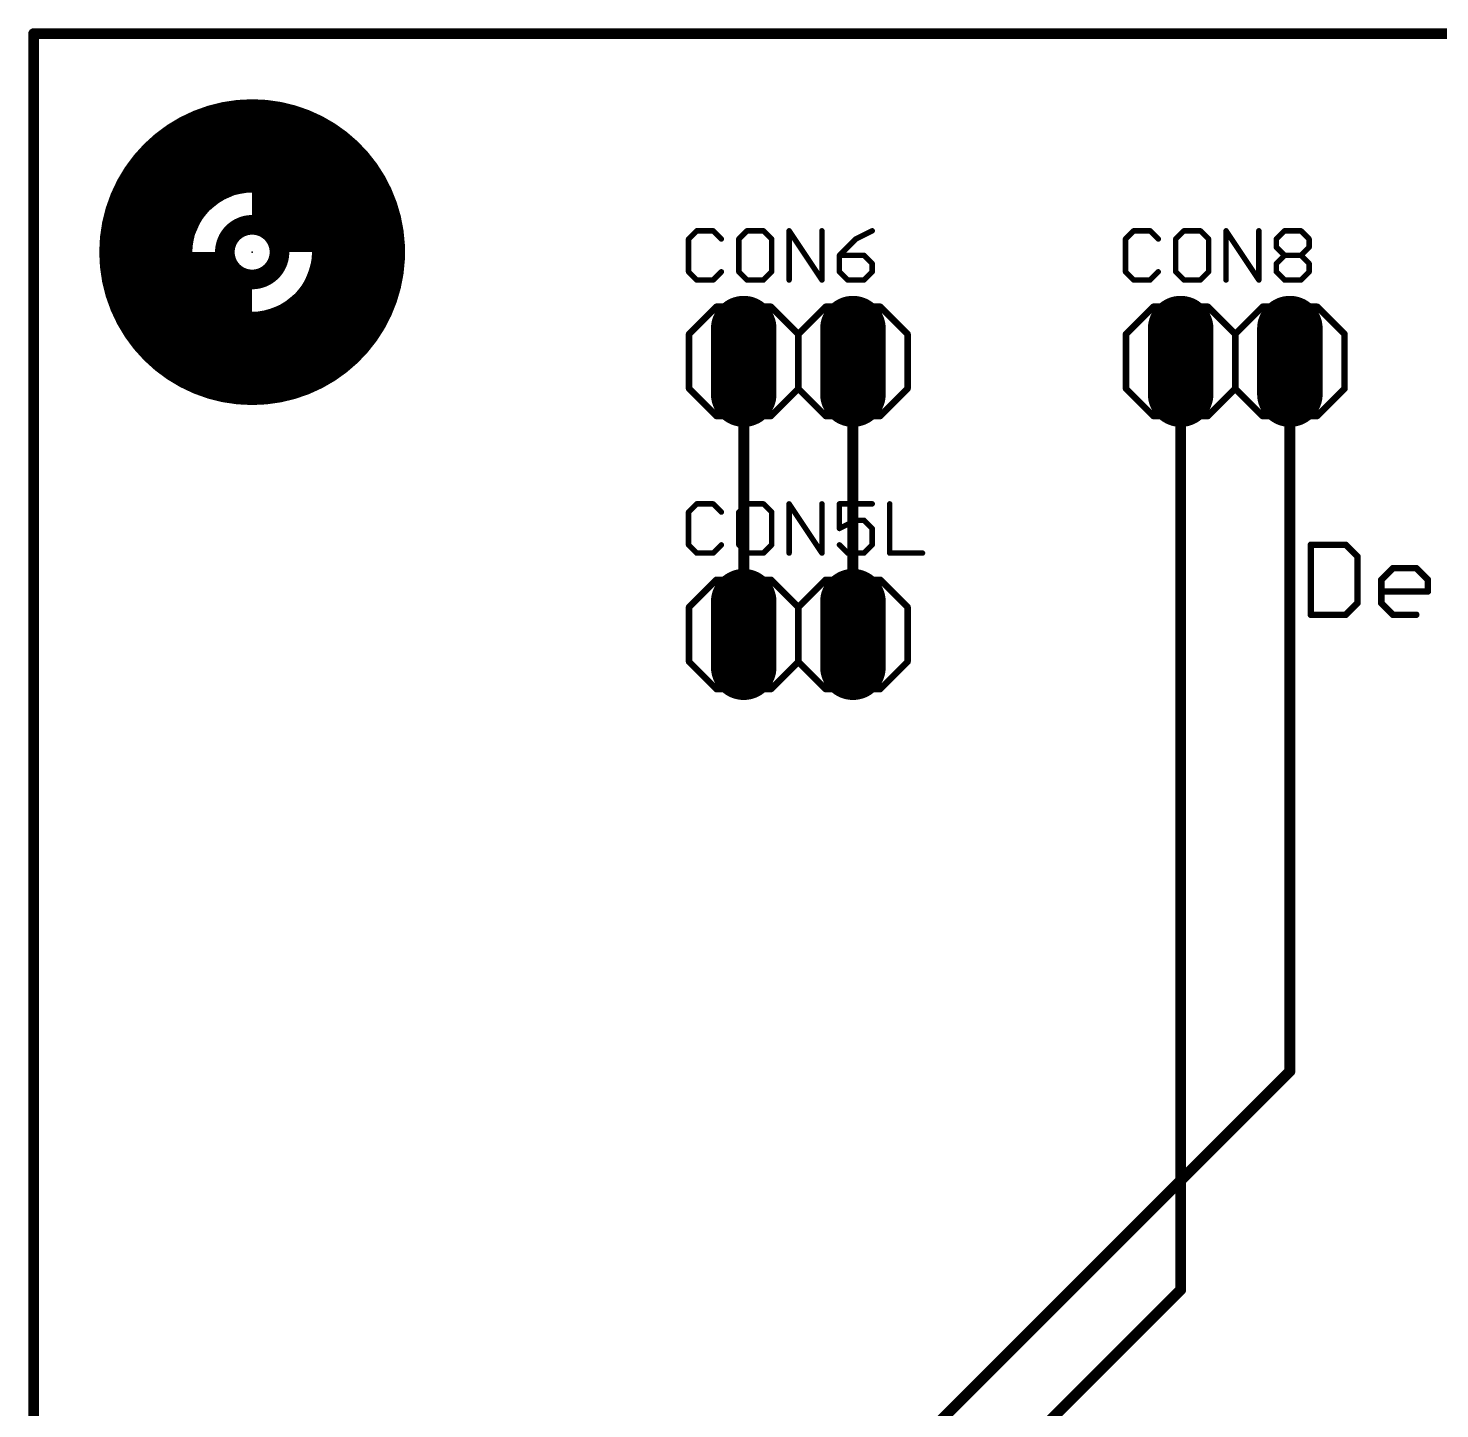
# Model space of a CAD drawing. Extents: x -4.6 to 2.4, y -0.27 to 3.4.
# Drawn here: x -0.205 to 1.087, y 2.141 to 3.405 of the extents above; entities that cross this region are included whole.
import ezdxf

# ---------------------------------------------------------------- set-up
doc = ezdxf.new("R2010")
doc.units = 0
for name, color, linetype in [('1', 22, 'CONTINUOUS'), ('16', 175, 'CONTINUOUS'), ('17', 82, 'CONTINUOUS'), ('20', 7, 'CONTINUOUS'), ('21', 253, 'CONTINUOUS'), ('23', 7, 'CONTINUOUS'), ('25', 253, 'CONTINUOUS'), ('39', 22, 'CONTINUOUS'), ('40', 175, 'CONTINUOUS'), ('41', 22, 'CONTINUOUS'), ('42', 175, 'CONTINUOUS'), ('43', 82, 'CONTINUOUS'), ('51', 253, 'CONTINUOUS')]:
    doc.layers.add(name, color=color, linetype=linetype)

# ---------------------------------------------------------------- blocks, each defined once
blk = doc.blocks.new('RECT')
blk.add_solid([(-0.5, -0.5), (0.5, -0.5), (-0.5, 0.5), (0.5, 0.5)])
blk = doc.blocks.new('LONGP100')
at = {"const_width": 1}
blk.add_lwpolyline([(-0.5, 0), (0.5, 0)], dxfattribs=at)
at = {"const_width": 0.5}
for points in [[(-0.5, 0.25, 1), (-0.5, -0.25)], [(0.5, -0.25, 1), (0.5, 0.25)]]:
    blk.add_lwpolyline(points, format="xyb", dxfattribs=at)

msp = doc.modelspace()

# ---------------------------------------------------------------- linework, layer by layer
at = {"layer": '1', "const_width": 0.01}
for points in [[(0.45, 2.85), (0.45, 3.1)], [(0.55, 2.85), (0.55, 3.1)], [(0.85, 2.25), (0.85, 3.1)], [(0.55, 1.95), (0.85, 2.25)]]:
    msp.add_lwpolyline(points, dxfattribs=at)
at = {"layer": '1', "const_width": 0.005}
for points in [[(0.4525, 3.1, 1), (0.4475, 3.1)], [(0.5525, 3.1, 1), (0.5475, 3.1)], [(0.8525, 3.1, 1), (0.8475, 3.1)], [(0.4475, 2.85, 1), (0.4525, 2.85)], [(0.5475, 2.85, 1), (0.5525, 2.85)], [(0.8475, 2.25, 1), (0.8525, 2.25)], [(0.851768, 2.248232, 1), (0.848232, 2.251768)]]:
    msp.add_lwpolyline(points, format="xyb", dxfattribs=at)
at = {"layer": '16', "const_width": 0.01}
for points in [[(0.95, 2.45), (0.95, 3.1)], [(0.45, 1.95), (0.95, 2.45)]]:
    msp.add_lwpolyline(points, dxfattribs=at)
at = {"layer": '16', "const_width": 0.005}
for points in [[(0.9525, 3.1, 1), (0.9475, 3.1)], [(0.9475, 2.45, 1), (0.9525, 2.45)], [(0.951768, 2.448232, 1), (0.948232, 2.451768)]]:
    msp.add_lwpolyline(points, format="xyb", dxfattribs=at)
at = {"layer": '20', "const_width": 0.01}
for points in [[(2.4, 3.4), (-0.2, 3.4)], [(-0.2, 3.4), (-0.2, -0.2)]]:
    msp.add_lwpolyline(points, dxfattribs=at)
at = {"layer": '20', "const_width": 0.005}
for points in [[(-0.2, 3.4025, 1), (-0.2, 3.3975)], [(-0.1975, 3.4, 1), (-0.2025, 3.4)]]:
    msp.add_lwpolyline(points, format="xyb", dxfattribs=at)
at = {"layer": '20'}
msp.add_circle((0, 3.2), 0.055118, dxfattribs=at)
at = {"layer": '21'}
for points, const_width in [([(0, 3.085, 1), (0, 3.315, 1), (0, 3.085)], 0.006), ([(0, 3.140945, 1), (0, 3.259055, 1), (0, 3.140945)], 0.008), ([(0.425, 3.1515, 1), (0.425, 3.1485)], 0.003), ([(0.426061, 3.148939, 1), (0.423939, 3.151061)], 0.003), ([(0.476061, 3.151061, 1), (0.473939, 3.148939)], 0.003), ([(0.475, 3.1485, 1), (0.475, 3.1515)], 0.003), ([(0.525, 3.1515, 1), (0.525, 3.1485)], 0.003), ([(0.526061, 3.148939, 1), (0.523939, 3.151061)], 0.003), ([(0.576061, 3.151061, 1), (0.573939, 3.148939)], 0.003), ([(0.575, 3.1485, 1), (0.575, 3.1515)], 0.003), ([(0.825, 3.1515, 1), (0.825, 3.1485)], 0.003), ([(0.826061, 3.148939, 1), (0.823939, 3.151061)], 0.003), ([(0.876061, 3.151061, 1), (0.873939, 3.148939)], 0.003), ([(0.875, 3.1485, 1), (0.875, 3.1515)], 0.003), ([(0.925, 3.1515, 1), (0.925, 3.1485)], 0.003), ([(0.926061, 3.148939, 1), (0.923939, 3.151061)], 0.003), ([(0.976061, 3.151061, 1), (0.973939, 3.148939)], 0.003), ([(0.975, 3.1485, 1), (0.975, 3.1515)], 0.003), ([(0.4015, 3.125, 1), (0.3985, 3.125)], 0.003), ([(0.398939, 3.126061, 1), (0.401061, 3.123939)], 0.003), ([(0.5015, 3.125, 1), (0.4985, 3.125)], 0.003), ([(0.498939, 3.126061, 1), (0.501061, 3.123939)], 0.003), ([(0.498939, 3.123939, 1), (0.501061, 3.126061)], 0.003), ([(0.6015, 3.125, 1), (0.5985, 3.125)], 0.003), ([(0.598939, 3.123939, 1), (0.601061, 3.126061)], 0.003), ([(0.8015, 3.125, 1), (0.7985, 3.125)], 0.003), ([(0.798939, 3.126061, 1), (0.801061, 3.123939)], 0.003), ([(0.9015, 3.125, 1), (0.8985, 3.125)], 0.003), ([(0.898939, 3.126061, 1), (0.901061, 3.123939)], 0.003), ([(0.898939, 3.123939, 1), (0.901061, 3.126061)], 0.003), ([(1.0015, 3.125, 1), (0.9985, 3.125)], 0.003), ([(0.998939, 3.123939, 1), (1.001061, 3.126061)], 0.003), ([(0.401061, 3.076061, 1), (0.398939, 3.073939)], 0.003), ([(0.3985, 3.075, 1), (0.4015, 3.075)], 0.003), ([(0.501061, 3.076061, 1), (0.498939, 3.073939)], 0.003), ([(0.4985, 3.075, 1), (0.5015, 3.075)], 0.003), ([(0.501061, 3.073939, 1), (0.498939, 3.076061)], 0.003), ([(0.5985, 3.075, 1), (0.6015, 3.075)], 0.003), ([(0.601061, 3.073939, 1), (0.598939, 3.076061)], 0.003), ([(0.801061, 3.076061, 1), (0.798939, 3.073939)], 0.003), ([(0.7985, 3.075, 1), (0.8015, 3.075)], 0.003), ([(0.901061, 3.076061, 1), (0.898939, 3.073939)], 0.003), ([(0.8985, 3.075, 1), (0.9015, 3.075)], 0.003), ([(0.901061, 3.073939, 1), (0.898939, 3.076061)], 0.003), ([(0.9985, 3.075, 1), (1.0015, 3.075)], 0.003), ([(1.001061, 3.073939, 1), (0.998939, 3.076061)], 0.003), ([(0.425, 3.0515, 1), (0.425, 3.0485)], 0.003), ([(0.423939, 3.048939, 1), (0.426061, 3.051061)], 0.003), ([(0.473939, 3.051061, 1), (0.476061, 3.048939)], 0.003), ([(0.475, 3.0485, 1), (0.475, 3.0515)], 0.003), ([(0.525, 3.0515, 1), (0.525, 3.0485)], 0.003), ([(0.523939, 3.048939, 1), (0.526061, 3.051061)], 0.003), ([(0.573939, 3.051061, 1), (0.576061, 3.048939)], 0.003), ([(0.575, 3.0485, 1), (0.575, 3.0515)], 0.003), ([(0.825, 3.0515, 1), (0.825, 3.0485)], 0.003), ([(0.823939, 3.048939, 1), (0.826061, 3.051061)], 0.003), ([(0.873939, 3.051061, 1), (0.876061, 3.048939)], 0.003), ([(0.875, 3.0485, 1), (0.875, 3.0515)], 0.003), ([(0.925, 3.0515, 1), (0.925, 3.0485)], 0.003), ([(0.923939, 3.048939, 1), (0.926061, 3.051061)], 0.003), ([(0.973939, 3.051061, 1), (0.976061, 3.048939)], 0.003), ([(0.975, 3.0485, 1), (0.975, 3.0515)], 0.003), ([(0.970692, 2.932055, 1), (0.967692, 2.932055)], 0.003), ([(0.969192, 2.933555, 1), (0.969192, 2.930555)], 0.003), ([(1.00228, 2.933115, 1), (1.000158, 2.930994)], 0.003), ([(1.001219, 2.930555, 1), (1.001219, 2.933555)], 0.003), ([(1.013395, 2.921379, 1), (1.010395, 2.921379)], 0.003), ([(1.010834, 2.920318, 1), (1.012955, 2.92244)], 0.003), ([(1.044322, 2.912203, 1), (1.044322, 2.909203)], 0.003), ([(1.045383, 2.909642, 1), (1.043262, 2.911764)], 0.003), ([(1.066735, 2.911764, 1), (1.064613, 2.909642)], 0.003), ([(1.065674, 2.909203, 1), (1.065674, 2.912203)], 0.003), ([(0.425, 2.9015, 1), (0.425, 2.8985)], 0.003), ([(0.426061, 2.898939, 1), (0.423939, 2.901061)], 0.003), ([(0.476061, 2.901061, 1), (0.473939, 2.898939)], 0.003), ([(0.475, 2.8985, 1), (0.475, 2.9015)], 0.003), ([(0.525, 2.9015, 1), (0.525, 2.8985)], 0.003), ([(0.526061, 2.898939, 1), (0.523939, 2.901061)], 0.003), ([(0.576061, 2.901061, 1), (0.573939, 2.898939)], 0.003), ([(0.575, 2.8985, 1), (0.575, 2.9015)], 0.003), ([(1.035147, 2.900027, 1), (1.032147, 2.900027)], 0.003), ([(1.032586, 2.901088, 1), (1.034707, 2.898967)], 0.003), ([(1.07785, 2.900027, 1), (1.07485, 2.900027)], 0.003), ([(1.075289, 2.898967, 1), (1.07741, 2.901088)], 0.003), ([(1.012955, 2.877615, 1), (1.010834, 2.879736)], 0.003), ([(1.033647, 2.890852, 1), (1.033647, 2.887852)], 0.003), ([(1.034707, 2.879736, 1), (1.032586, 2.877615)], 0.003), ([(1.07485, 2.889352, 1), (1.07785, 2.889352)], 0.003), ([(1.07635, 2.887852, 1), (1.07635, 2.890852)], 0.003), ([(0.4015, 2.875, 1), (0.3985, 2.875)], 0.003), ([(0.398939, 2.876061, 1), (0.401061, 2.873939)], 0.003), ([(0.5015, 2.875, 1), (0.4985, 2.875)], 0.003), ([(0.498939, 2.876061, 1), (0.501061, 2.873939)], 0.003), ([(0.498939, 2.873939, 1), (0.501061, 2.876061)], 0.003), ([(0.6015, 2.875, 1), (0.5985, 2.875)], 0.003), ([(0.598939, 2.873939, 1), (0.601061, 2.876061)], 0.003), ([(0.969192, 2.8695, 1), (0.969192, 2.8665)], 0.003), ([(0.967692, 2.868, 1), (0.970692, 2.868)], 0.003), ([(1.000158, 2.869061, 1), (1.00228, 2.866939)], 0.003), ([(1.001219, 2.8665, 1), (1.001219, 2.8695)], 0.003), ([(1.010395, 2.878676, 1), (1.013395, 2.878676)], 0.003), ([(1.032147, 2.878676, 1), (1.035147, 2.878676)], 0.003), ([(1.044322, 2.8695, 1), (1.044322, 2.8665)], 0.003), ([(1.043262, 2.866939, 1), (1.045383, 2.869061)], 0.003), ([(1.065674, 2.8665, 1), (1.065674, 2.8695)], 0.003), ([(0.401061, 2.826061, 1), (0.398939, 2.823939)], 0.003), ([(0.3985, 2.825, 1), (0.4015, 2.825)], 0.003), ([(0.501061, 2.826061, 1), (0.498939, 2.823939)], 0.003), ([(0.4985, 2.825, 1), (0.5015, 2.825)], 0.003), ([(0.501061, 2.823939, 1), (0.498939, 2.826061)], 0.003), ([(0.5985, 2.825, 1), (0.6015, 2.825)], 0.003), ([(0.601061, 2.823939, 1), (0.598939, 2.826061)], 0.003), ([(0.425, 2.8015, 1), (0.425, 2.7985)], 0.003), ([(0.423939, 2.798939, 1), (0.426061, 2.801061)], 0.003), ([(0.473939, 2.801061, 1), (0.476061, 2.798939)], 0.003), ([(0.475, 2.7985, 1), (0.475, 2.8015)], 0.003), ([(0.525, 2.8015, 1), (0.525, 2.7985)], 0.003), ([(0.523939, 2.798939, 1), (0.526061, 2.801061)], 0.003), ([(0.573939, 2.801061, 1), (0.576061, 2.798939)], 0.003), ([(0.575, 2.7985, 1), (0.575, 2.8015)], 0.003)]:
    msp.add_lwpolyline(points, format="xyb", dxfattribs=dict(at, const_width=const_width))
at = {"layer": '21', "const_width": 0.006}
for points in [[(0.425, 3.15), (0.4, 3.125)], [(0.425, 3.15), (0.475, 3.15)], [(0.475, 3.15), (0.5, 3.125)], [(0.5, 3.125), (0.525, 3.15)], [(0.525, 3.15), (0.575, 3.15)], [(0.575, 3.15), (0.6, 3.125)], [(0.825, 3.15), (0.8, 3.125)], [(0.825, 3.15), (0.875, 3.15)], [(0.875, 3.15), (0.9, 3.125)], [(0.9, 3.125), (0.925, 3.15)], [(0.925, 3.15), (0.975, 3.15)], [(0.975, 3.15), (1, 3.125)], [(0.4, 3.125), (0.4, 3.075)], [(0.5, 3.125), (0.5, 3.075)], [(0.6, 3.125), (0.6, 3.075)], [(0.8, 3.125), (0.8, 3.075)], [(0.9, 3.125), (0.9, 3.075)], [(1, 3.125), (1, 3.075)], [(0.4, 3.075), (0.425, 3.05)], [(0.5, 3.075), (0.475, 3.05)], [(0.525, 3.05), (0.5, 3.075)], [(0.6, 3.075), (0.575, 3.05)], [(0.8, 3.075), (0.825, 3.05)], [(0.9, 3.075), (0.875, 3.05)], [(0.925, 3.05), (0.9, 3.075)], [(1, 3.075), (0.975, 3.05)], [(0.475, 3.05), (0.425, 3.05)], [(0.575, 3.05), (0.525, 3.05)], [(0.875, 3.05), (0.825, 3.05)], [(0.975, 3.05), (0.925, 3.05)], [(0.969192, 2.932055), (0.969192, 2.868)], [(1.001219, 2.932055), (0.969192, 2.932055)], [(1.011895, 2.921379), (1.001219, 2.932055)], [(1.011895, 2.878676), (1.011895, 2.921379)], [(1.033647, 2.900027), (1.044322, 2.910703)], [(1.044322, 2.910703), (1.065674, 2.910703)], [(1.065674, 2.910703), (1.07635, 2.900027)], [(0.425, 2.9), (0.4, 2.875)], [(0.425, 2.9), (0.475, 2.9)], [(0.475, 2.9), (0.5, 2.875)], [(0.5, 2.875), (0.525, 2.9)], [(0.525, 2.9), (0.575, 2.9)], [(0.575, 2.9), (0.6, 2.875)], [(1.033647, 2.878676), (1.033647, 2.900027)], [(1.07635, 2.900027), (1.07635, 2.889352)], [(1.001219, 2.868), (1.011895, 2.878676)], [(1.07635, 2.889352), (1.033647, 2.889352)], [(1.044322, 2.868), (1.033647, 2.878676)], [(0.4, 2.875), (0.4, 2.825)], [(0.5, 2.875), (0.5, 2.825)], [(0.6, 2.875), (0.6, 2.825)], [(0.969192, 2.868), (1.001219, 2.868)], [(1.065674, 2.868), (1.044322, 2.868)], [(0.4, 2.825), (0.425, 2.8)], [(0.5, 2.825), (0.475, 2.8)], [(0.525, 2.8), (0.5, 2.825)], [(0.6, 2.825), (0.575, 2.8)], [(0.475, 2.8), (0.425, 2.8)], [(0.575, 2.8), (0.525, 2.8)]]:
    msp.add_lwpolyline(points, dxfattribs=at)
at = {"layer": '23'}
for p in [(0, 3.2), (0.5, 3.1), (0.9, 3.1), (0.5, 2.85)]:
    msp.add_point(p, dxfattribs=at)
at = {"layer": '25', "const_width": 0.005}
for points in [[(0.407006, 3.219538), (0.3995, 3.212032)], [(0.422019, 3.219538), (0.407006, 3.219538)], [(0.429526, 3.212032), (0.422019, 3.219538)], [(0.453046, 3.219538), (0.445539, 3.212032)], [(0.468058, 3.219538), (0.453046, 3.219538)], [(0.475565, 3.212032), (0.468058, 3.219538)], [(0.491578, 3.1745), (0.491578, 3.219538)], [(0.491578, 3.219538), (0.521604, 3.1745)], [(0.521604, 3.1745), (0.521604, 3.219538)], [(0.567643, 3.219538), (0.552631, 3.212032)], [(0.807006, 3.219538), (0.7995, 3.212032)], [(0.822019, 3.219538), (0.807006, 3.219538)], [(0.829526, 3.212032), (0.822019, 3.219538)], [(0.853046, 3.219538), (0.845539, 3.212032)], [(0.868058, 3.219538), (0.853046, 3.219538)], [(0.875565, 3.212032), (0.868058, 3.219538)], [(0.891578, 3.1745), (0.891578, 3.219538)], [(0.891578, 3.219538), (0.921604, 3.1745)], [(0.921604, 3.1745), (0.921604, 3.219538)], [(0.937618, 3.212032), (0.945124, 3.219538)], [(0.945124, 3.219538), (0.960137, 3.219538)], [(0.960137, 3.219538), (0.967643, 3.212032)], [(0.3995, 3.212032), (0.3995, 3.182006)], [(0.445539, 3.212032), (0.445539, 3.182006)], [(0.475565, 3.182006), (0.475565, 3.212032)], [(0.552631, 3.212032), (0.537618, 3.197019)], [(0.7995, 3.212032), (0.7995, 3.182006)], [(0.845539, 3.212032), (0.845539, 3.182006)], [(0.875565, 3.182006), (0.875565, 3.212032)], [(0.937618, 3.204526), (0.937618, 3.212032)], [(0.945124, 3.197019), (0.937618, 3.204526)], [(0.967643, 3.204526), (0.960137, 3.197019)], [(0.967643, 3.212032), (0.967643, 3.204526)], [(0.537618, 3.197019), (0.537618, 3.182006)], [(0.560137, 3.197019), (0.537618, 3.197019)], [(0.567643, 3.189513), (0.560137, 3.197019)], [(0.567643, 3.182006), (0.567643, 3.189513)], [(0.937618, 3.189513), (0.945124, 3.197019)], [(0.937618, 3.182006), (0.937618, 3.189513)], [(0.945124, 3.197019), (0.960137, 3.197019)], [(0.960137, 3.197019), (0.967643, 3.189513)], [(0.967643, 3.189513), (0.967643, 3.182006)], [(0.3995, 3.182006), (0.407006, 3.1745)], [(0.422019, 3.1745), (0.429526, 3.182006)], [(0.445539, 3.182006), (0.453046, 3.1745)], [(0.468058, 3.1745), (0.475565, 3.182006)], [(0.537618, 3.182006), (0.545124, 3.1745)], [(0.560137, 3.1745), (0.567643, 3.182006)], [(0.7995, 3.182006), (0.807006, 3.1745)], [(0.822019, 3.1745), (0.829526, 3.182006)], [(0.845539, 3.182006), (0.853046, 3.1745)], [(0.868058, 3.1745), (0.875565, 3.182006)], [(0.945124, 3.1745), (0.937618, 3.182006)], [(0.967643, 3.182006), (0.960137, 3.1745)], [(0.407006, 3.1745), (0.422019, 3.1745)], [(0.453046, 3.1745), (0.468058, 3.1745)], [(0.545124, 3.1745), (0.560137, 3.1745)], [(0.807006, 3.1745), (0.822019, 3.1745)], [(0.853046, 3.1745), (0.868058, 3.1745)], [(0.960137, 3.1745), (0.945124, 3.1745)], [(0.407006, 2.969538), (0.3995, 2.962032)], [(0.3995, 2.962032), (0.3995, 2.932006)], [(0.422019, 2.969538), (0.407006, 2.969538)], [(0.429526, 2.962032), (0.422019, 2.969538)], [(0.453046, 2.969538), (0.445539, 2.962032)], [(0.445539, 2.962032), (0.445539, 2.932006)], [(0.468058, 2.969538), (0.453046, 2.969538)], [(0.475565, 2.962032), (0.468058, 2.969538)], [(0.475565, 2.932006), (0.475565, 2.962032)], [(0.491578, 2.9245), (0.491578, 2.969538)], [(0.491578, 2.969538), (0.521604, 2.9245)], [(0.521604, 2.9245), (0.521604, 2.969538)], [(0.567643, 2.969538), (0.537618, 2.969538)], [(0.537618, 2.969538), (0.537618, 2.947019)], [(0.583657, 2.969538), (0.583657, 2.9245)], [(0.537618, 2.947019), (0.552631, 2.954526)], [(0.552631, 2.954526), (0.560137, 2.954526)], [(0.560137, 2.954526), (0.567643, 2.947019)], [(0.567643, 2.947019), (0.567643, 2.932006)], [(0.3995, 2.932006), (0.407006, 2.9245)], [(0.422019, 2.9245), (0.429526, 2.932006)], [(0.445539, 2.932006), (0.453046, 2.9245)], [(0.468058, 2.9245), (0.475565, 2.932006)], [(0.545124, 2.9245), (0.537618, 2.932006)], [(0.567643, 2.932006), (0.560137, 2.9245)], [(0.407006, 2.9245), (0.422019, 2.9245)], [(0.453046, 2.9245), (0.468058, 2.9245)], [(0.560137, 2.9245), (0.545124, 2.9245)], [(0.583657, 2.9245), (0.613683, 2.9245)]]:
    msp.add_lwpolyline(points, dxfattribs=at)
at = {"layer": '25', "const_width": 0.0025}
for points in [[(0.407006, 3.220788, 1), (0.407006, 3.218288)], [(0.40789, 3.218655, 1), (0.406123, 3.220422)], [(0.422903, 3.220422, 1), (0.421135, 3.218655)], [(0.422019, 3.218288, 1), (0.422019, 3.220788)], [(0.453046, 3.220788, 1), (0.453046, 3.218288)], [(0.45393, 3.218655, 1), (0.452162, 3.220422)], [(0.468942, 3.220422, 1), (0.467175, 3.218655)], [(0.468058, 3.218288, 1), (0.468058, 3.220788)], [(0.492619, 3.220232, 1), (0.490538, 3.218845)], [(0.492828, 3.219538, 1), (0.490328, 3.219538)], [(0.522854, 3.219538, 1), (0.520354, 3.219538)], [(0.568202, 3.21842, 1), (0.567084, 3.220656)], [(0.807006, 3.220788, 1), (0.807006, 3.218288)], [(0.80789, 3.218655, 1), (0.806123, 3.220422)], [(0.822903, 3.220422, 1), (0.821135, 3.218655)], [(0.822019, 3.218288, 1), (0.822019, 3.220788)], [(0.853046, 3.220788, 1), (0.853046, 3.218288)], [(0.85393, 3.218655, 1), (0.852162, 3.220422)], [(0.868942, 3.220422, 1), (0.867175, 3.218655)], [(0.868058, 3.218288, 1), (0.868058, 3.220788)], [(0.892619, 3.220232, 1), (0.890538, 3.218845)], [(0.892828, 3.219538, 1), (0.890328, 3.219538)], [(0.922854, 3.219538, 1), (0.920354, 3.219538)], [(0.945124, 3.220788, 1), (0.945124, 3.218288)], [(0.946008, 3.218655, 1), (0.94424, 3.220422)], [(0.961021, 3.220422, 1), (0.959253, 3.218655)], [(0.960137, 3.218288, 1), (0.960137, 3.220788)], [(0.40075, 3.212032, 1), (0.39825, 3.212032)], [(0.398616, 3.212916, 1), (0.400384, 3.211148)], [(0.428642, 3.211148, 1), (0.430409, 3.212916)], [(0.446789, 3.212032, 1), (0.444289, 3.212032)], [(0.444655, 3.212916, 1), (0.446423, 3.211148)], [(0.476815, 3.212032, 1), (0.474315, 3.212032)], [(0.474681, 3.211148, 1), (0.476449, 3.212916)], [(0.552072, 3.21315, 1), (0.55319, 3.210914)], [(0.553514, 3.211148, 1), (0.551747, 3.212916)], [(0.80075, 3.212032, 1), (0.79825, 3.212032)], [(0.798616, 3.212916, 1), (0.800384, 3.211148)], [(0.828642, 3.211148, 1), (0.830409, 3.212916)], [(0.846789, 3.212032, 1), (0.844289, 3.212032)], [(0.844655, 3.212916, 1), (0.846423, 3.211148)], [(0.876815, 3.212032, 1), (0.874315, 3.212032)], [(0.874681, 3.211148, 1), (0.876449, 3.212916)], [(0.938868, 3.212032, 1), (0.936368, 3.212032)], [(0.936734, 3.212916, 1), (0.938502, 3.211148)], [(0.938502, 3.205409, 1), (0.936734, 3.203642)], [(0.936368, 3.204526, 1), (0.938868, 3.204526)], [(0.968893, 3.212032, 1), (0.966393, 3.212032)], [(0.966393, 3.204526, 1), (0.968893, 3.204526)], [(0.966759, 3.211148, 1), (0.968527, 3.212916)], [(0.968527, 3.203642, 1), (0.966759, 3.205409)], [(0.538868, 3.197019, 1), (0.536368, 3.197019)], [(0.537618, 3.198269, 1), (0.537618, 3.195769)], [(0.536734, 3.197903, 1), (0.538502, 3.196135)], [(0.561021, 3.197903, 1), (0.559253, 3.196135)], [(0.560137, 3.195769, 1), (0.560137, 3.198269)], [(0.568893, 3.189513, 1), (0.566393, 3.189513)], [(0.938868, 3.189513, 1), (0.936368, 3.189513)], [(0.945124, 3.198269, 1), (0.945124, 3.195769)], [(0.946008, 3.196135, 1), (0.94424, 3.197903)], [(0.94424, 3.196135, 1), (0.946008, 3.197903)], [(0.961021, 3.197903, 1), (0.959253, 3.196135)], [(0.959253, 3.197903, 1), (0.961021, 3.196135)], [(0.960137, 3.195769, 1), (0.960137, 3.198269)], [(0.968893, 3.189513, 1), (0.966393, 3.189513)], [(0.400384, 3.18289, 1), (0.398616, 3.181123)], [(0.39825, 3.182006, 1), (0.40075, 3.182006)], [(0.430409, 3.181123, 1), (0.428642, 3.18289)], [(0.446423, 3.18289, 1), (0.444655, 3.181123)], [(0.444289, 3.182006, 1), (0.446789, 3.182006)], [(0.474315, 3.182006, 1), (0.476815, 3.182006)], [(0.476449, 3.181123, 1), (0.474681, 3.18289)], [(0.538502, 3.18289, 1), (0.536734, 3.181123)], [(0.536368, 3.182006, 1), (0.538868, 3.182006)], [(0.566393, 3.182006, 1), (0.568893, 3.182006)], [(0.566759, 3.188629, 1), (0.568527, 3.190397)], [(0.568527, 3.181123, 1), (0.566759, 3.18289)], [(0.800384, 3.18289, 1), (0.798616, 3.181123)], [(0.79825, 3.182006, 1), (0.80075, 3.182006)], [(0.830409, 3.181123, 1), (0.828642, 3.18289)], [(0.846423, 3.18289, 1), (0.844655, 3.181123)], [(0.844289, 3.182006, 1), (0.846789, 3.182006)], [(0.874315, 3.182006, 1), (0.876815, 3.182006)], [(0.876449, 3.181123, 1), (0.874681, 3.18289)], [(0.936734, 3.190397, 1), (0.938502, 3.188629)], [(0.938502, 3.18289, 1), (0.936734, 3.181123)], [(0.936368, 3.182006, 1), (0.938868, 3.182006)], [(0.966393, 3.182006, 1), (0.968893, 3.182006)], [(0.966759, 3.188629, 1), (0.968527, 3.190397)], [(0.968527, 3.181123, 1), (0.966759, 3.18289)], [(0.407006, 3.17575, 1), (0.407006, 3.17325)], [(0.406123, 3.173616, 1), (0.40789, 3.175384)], [(0.421135, 3.175384, 1), (0.422903, 3.173616)], [(0.422019, 3.17325, 1), (0.422019, 3.17575)], [(0.453046, 3.17575, 1), (0.453046, 3.17325)], [(0.452162, 3.173616, 1), (0.45393, 3.175384)], [(0.467175, 3.175384, 1), (0.468942, 3.173616)], [(0.468058, 3.17325, 1), (0.468058, 3.17575)], [(0.490328, 3.1745, 1), (0.492828, 3.1745)], [(0.520354, 3.1745, 1), (0.522854, 3.1745)], [(0.520564, 3.173807, 1), (0.522644, 3.175193)], [(0.545124, 3.17575, 1), (0.545124, 3.17325)], [(0.54424, 3.173616, 1), (0.546008, 3.175384)], [(0.559253, 3.175384, 1), (0.561021, 3.173616)], [(0.560137, 3.17325, 1), (0.560137, 3.17575)], [(0.807006, 3.17575, 1), (0.807006, 3.17325)], [(0.806123, 3.173616, 1), (0.80789, 3.175384)], [(0.821135, 3.175384, 1), (0.822903, 3.173616)], [(0.822019, 3.17325, 1), (0.822019, 3.17575)], [(0.853046, 3.17575, 1), (0.853046, 3.17325)], [(0.852162, 3.173616, 1), (0.85393, 3.175384)], [(0.867175, 3.175384, 1), (0.868942, 3.173616)], [(0.868058, 3.17325, 1), (0.868058, 3.17575)], [(0.890328, 3.1745, 1), (0.892828, 3.1745)], [(0.920354, 3.1745, 1), (0.922854, 3.1745)], [(0.920564, 3.173807, 1), (0.922644, 3.175193)], [(0.945124, 3.17575, 1), (0.945124, 3.17325)], [(0.94424, 3.173616, 1), (0.946008, 3.175384)], [(0.959253, 3.175384, 1), (0.961021, 3.173616)], [(0.960137, 3.17325, 1), (0.960137, 3.17575)], [(0.40075, 2.962032, 1), (0.39825, 2.962032)], [(0.398616, 2.962916, 1), (0.400384, 2.961148)], [(0.407006, 2.970788, 1), (0.407006, 2.968288)], [(0.40789, 2.968655, 1), (0.406123, 2.970422)], [(0.422903, 2.970422, 1), (0.421135, 2.968655)], [(0.422019, 2.968288, 1), (0.422019, 2.970788)], [(0.428642, 2.961148, 1), (0.430409, 2.962916)], [(0.446789, 2.962032, 1), (0.444289, 2.962032)], [(0.444655, 2.962916, 1), (0.446423, 2.961148)], [(0.453046, 2.970788, 1), (0.453046, 2.968288)], [(0.45393, 2.968655, 1), (0.452162, 2.970422)], [(0.468942, 2.970422, 1), (0.467175, 2.968655)], [(0.468058, 2.968288, 1), (0.468058, 2.970788)], [(0.476815, 2.962032, 1), (0.474315, 2.962032)], [(0.474681, 2.961148, 1), (0.476449, 2.962916)], [(0.492619, 2.970232, 1), (0.490538, 2.968845)], [(0.492828, 2.969538, 1), (0.490328, 2.969538)], [(0.522854, 2.969538, 1), (0.520354, 2.969538)], [(0.537618, 2.970788, 1), (0.537618, 2.968288)], [(0.538868, 2.969538, 1), (0.536368, 2.969538)], [(0.567643, 2.968288, 1), (0.567643, 2.970788)], [(0.584907, 2.969538, 1), (0.582407, 2.969538)], [(0.537059, 2.948137, 1), (0.538177, 2.945901)], [(0.536368, 2.947019, 1), (0.538868, 2.947019)], [(0.552631, 2.955776, 1), (0.552631, 2.953276)], [(0.55319, 2.953408, 1), (0.552072, 2.955644)], [(0.561021, 2.955409, 1), (0.559253, 2.953642)], [(0.560137, 2.953276, 1), (0.560137, 2.955776)], [(0.568893, 2.947019, 1), (0.566393, 2.947019)], [(0.566759, 2.946135, 1), (0.568527, 2.947903)], [(0.400384, 2.93289, 1), (0.398616, 2.931123)], [(0.430409, 2.931123, 1), (0.428642, 2.93289)], [(0.446423, 2.93289, 1), (0.444655, 2.931123)], [(0.476449, 2.931123, 1), (0.474681, 2.93289)], [(0.538502, 2.93289, 1), (0.536734, 2.931123)], [(0.568527, 2.931123, 1), (0.566759, 2.93289)], [(0.39825, 2.932006, 1), (0.40075, 2.932006)], [(0.407006, 2.92575, 1), (0.407006, 2.92325)], [(0.406123, 2.923616, 1), (0.40789, 2.925384)], [(0.421135, 2.925384, 1), (0.422903, 2.923616)], [(0.422019, 2.92325, 1), (0.422019, 2.92575)], [(0.444289, 2.932006, 1), (0.446789, 2.932006)], [(0.453046, 2.92575, 1), (0.453046, 2.92325)], [(0.452162, 2.923616, 1), (0.45393, 2.925384)], [(0.467175, 2.925384, 1), (0.468942, 2.923616)], [(0.468058, 2.92325, 1), (0.468058, 2.92575)], [(0.474315, 2.932006, 1), (0.476815, 2.932006)], [(0.490328, 2.9245, 1), (0.492828, 2.9245)], [(0.520354, 2.9245, 1), (0.522854, 2.9245)], [(0.520564, 2.923807, 1), (0.522644, 2.925193)], [(0.545124, 2.92575, 1), (0.545124, 2.92325)], [(0.54424, 2.923616, 1), (0.546008, 2.925384)], [(0.559253, 2.925384, 1), (0.561021, 2.923616)], [(0.560137, 2.92325, 1), (0.560137, 2.92575)], [(0.566393, 2.932006, 1), (0.568893, 2.932006)], [(0.583657, 2.92575, 1), (0.583657, 2.92325)], [(0.582407, 2.9245, 1), (0.584907, 2.9245)], [(0.613683, 2.92325, 1), (0.613683, 2.92575)]]:
    msp.add_lwpolyline(points, format="xyb", dxfattribs=at)
at = {"layer": '39', "const_width": 0.08}
msp.add_lwpolyline([(0, 3.1, 1), (0, 3.3, 1), (0, 3.1)], format="xyb", dxfattribs=at)
at = {"layer": '40', "const_width": 0.08}
msp.add_lwpolyline([(0, 3.1, 1), (0, 3.3, 1), (0, 3.1)], format="xyb", dxfattribs=at)
at = {"layer": '41', "const_width": 0.08}
msp.add_lwpolyline([(0, 3.1, 1), (0, 3.3, 1), (0, 3.1)], format="xyb", dxfattribs=at)
at = {"layer": '42', "const_width": 0.08}
msp.add_lwpolyline([(0, 3.1, 1), (0, 3.3, 1), (0, 3.1)], format="xyb", dxfattribs=at)
at = {"layer": '43', "const_width": 0.08}
msp.add_lwpolyline([(0, 3.1, 1), (0, 3.3, 1), (0, 3.1)], format="xyb", dxfattribs=at)
at = {"layer": '51'}
for points, const_width in [([(0.07, 3.2, 0.414214), (0, 3.27)], 0.09), ([(-0.07, 3.2, 0.414214), (0, 3.13)], 0.09), ([(0, 3.175, 1), (0, 3.225, 1), (0, 3.175)], 0.018)]:
    msp.add_lwpolyline(points, format="xyb", dxfattribs=dict(at, const_width=const_width))

# ---------------------------------------------------------------- block references
at = {"layer": '17', "xscale": 0.06, "yscale": 0.06, "rotation": 90}
for p in [(0.45, 3.1), (0.45, 3.1), (0.55, 3.1), (0.55, 3.1), (0.85, 3.1), (0.85, 3.1), (0.95, 3.1), (0.95, 3.1), (0.45, 2.85), (0.45, 2.85), (0.55, 2.85), (0.55, 2.85)]:
    msp.add_blockref('LONGP100', p, dxfattribs=at)
at = {"layer": '51', "xscale": 0.02, "yscale": 0.02}
for p in [(0.45, 3.1), (0.55, 3.1), (0.85, 3.1), (0.95, 3.1), (0.45, 2.85), (0.55, 2.85)]:
    msp.add_blockref('RECT', p, dxfattribs=at)

doc.saveas('drawing.dxf')
